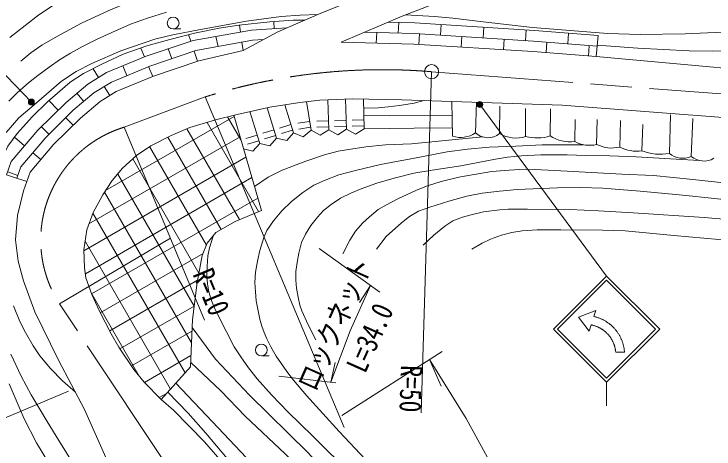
# Model space of a CAD drawing. Units: millimetres, scale not verified. Extents: x 40000 to 680000, y 20000 to 380000.
# Drawn here: x 230795 to 290082, y 281173 to 318045 of the extents above; entities that cross this region are included whole.
import ezdxf
from ezdxf.enums import TextEntityAlignment as Align

# ---------------------------------------------------------------- set-up
doc = ezdxf.new("R2010")
doc.units = ezdxf.units.MM
doc.header["$LTSCALE"] = 1000
doc.linetypes.add('CHAIN', pattern=[18.5, 12, -1.5, 3.5, -1.5])
for name, color, linetype, lineweight in [('M-BGD', 7, 'Continuous', 13), ('M-BMK', 2, 'CHAIN', 13), ('M-BMK-SRVR', 3, 'Continuous', 13), ('M-STR-HTXT', 7, 'Continuous', 13), ('M-STR-STRC', 7, 'Continuous', 13)]:
    doc.layers.add(name, color=color, linetype=linetype, lineweight=lineweight)
doc.styles.add('ＭＳ ゴシック', font='')
doc.styles.get('ＭＳ ゴシック').set_extended_font_data('MS Gothic')

msp = doc.modelspace()

# ---------------------------------------------------------------- hatches: boundary and pattern name
at = {"layer": 'M-BGD'}
h = msp.add_hatch(dxfattribs=at)
h.set_pattern_fill('USER', color=256, style=0, pattern_type=2)
h.set_pattern_definition([(30, (0, -0), (-873.125, 1512.297), []), (120, (0, -0), (-1512.297, -873.125), [])])
h.paths.add_polyline_path([(247164, 298630), (247901, 299519), (249529, 300469), (251744, 301392), (249408, 309456), (247868, 309062), (245700, 308423), (244094, 307733), (242384, 306871), (241180, 306038), (239996, 304963), (239120, 303920), (238305, 302707), (237491, 301227), (236977, 299762), (236720, 298053), (236763, 296541), (236888, 295684), (237376, 294262), (237998, 292915), (239037, 290932), (239669, 289809), (240958, 287921), (241821, 286840), (243257, 285356), (245744, 288138), (245908, 292147), (246308, 295275), (246730, 297572)])
at = {"layer": 'M-STR-HTXT'}
for points in [[(232272, 310834, -1), (232257, 310334, -0.41421), (232015, 310592, -0.41421)], [(270208, 310131, -1), (270290, 310625, -1)]]:
    msp.add_hatch(color=256, dxfattribs=at).paths.add_polyline_path(points)

# ---------------------------------------------------------------- linework, layer by layer
at = {"layer": 'M-BGD'}
for p, q in [((252818, 316800), (252795, 317412)), ((263387, 317332), (263334, 316433)), ((244272, 316775), (244939, 316775)), ((249971, 316508), (249884, 317090)), ((266983, 317153), (266929, 316255)), ((270575, 316924), (270522, 316026)), ((274168, 316696), (274115, 315797)), ((245758, 315744), (245574, 316293)), ((248094, 315291), (247894, 316148)), ((261533, 316482), (261480, 315583)), ((265133, 316369), (265079, 315471)), ((268726, 316140), (268672, 315242)), ((277758, 316422), (277705, 315523)), ((280259, 316223), (280098, 314431)), ((250206, 314951), (250099, 315659)), ((272318, 315912), (272265, 315013)), ((275910, 315666), (275857, 314767)), ((241850, 314419), (241540, 315161)), ((244150, 314253), (243863, 315106)), ((246332, 314038), (246045, 314891)), ((279500, 315381), (279446, 314482)), ((240351, 312818), (240004, 313649)), ((237953, 312656), (237488, 313410)), ((242543, 312758), (242196, 313588)), ((238899, 311125), (238426, 311890)), ((236708, 310638), (236129, 311327)), ((234538, 309891), (233740, 310699)), ((257452, 308235), (257385, 310767)), ((258951, 308275), (258883, 310839)), ((260451, 308314), (260384, 310848)), ((253039, 307514), (252234, 310094)), ((254471, 307961), (253726, 310349)), ((255953, 308195), (255570, 310615)), ((267932, 307684), (267875, 310634)), ((269870, 307973), (269960, 310561)), ((271924, 307903), (271947, 310237)), ((251607, 307067), (250765, 309767)), ((274130, 307657), (274130, 310038)), ((276199, 307704), (276222, 310003)), ((286299, 306225), (286405, 309498)), ((235803, 308611), (235171, 309251)), ((255835, 308936), (254848, 308780)), ((257432, 308985), (256432, 308958)), ((258932, 309024), (257932, 308998)), ((260431, 309064), (259431, 309038)), ((278288, 307235), (278335, 309112)), ((280143, 306988), (280178, 309088)), ((282095, 306765), (282154, 309029)), ((288154, 305979), (288283, 309182)), ((233748, 307845), (233116, 308485)), ((254247, 308677), (253293, 308379)), ((255913, 308442), (254926, 308286)), ((257445, 308485), (256446, 308458)), ((258945, 308525), (257945, 308498)), ((260444, 308564), (259445, 308538)), ((260451, 308314), (259713, 307845)), ((283973, 306448), (284055, 308665)), ((251384, 307783), (250429, 307485)), ((252816, 308230), (251861, 307932)), ((252965, 307753), (252010, 307455)), ((254396, 308200), (253442, 307902)), ((254471, 307961), (253889, 307308)), ((255282, 307634), (254471, 307961)), ((255953, 308195), (255282, 307634)), ((256714, 307765), (255953, 308195)), ((257452, 308235), (256714, 307765)), ((258214, 307805), (257452, 308235)), ((258951, 308275), (258214, 307805)), ((259713, 307845), (258951, 308275)), ((231693, 306867), (230838, 307594)), ((251533, 307306), (250578, 307008)), ((253039, 307514), (252457, 306861)), ((253889, 307308), (253039, 307514)), ((251025, 306414), (250233, 306606)), ((251607, 307067), (251025, 306414)), ((252457, 306861), (251607, 307067)), ((233064, 305701), (232378, 306284)), ((231884, 303847), (228697, 304879)), ((231110, 304363), (230260, 304659)), ((251743, 289063), (252410, 289063))]:
    msp.add_line(p, q, dxfattribs=at)
for points in [[(250206, 314951), (253135, 316539), (256715, 318087), (260088, 319475), (264490, 321170), (268511, 322471), (280739, 326305), (285025, 327468)], [(258503, 315664), (263660, 317858), (267424, 319317), (271214, 320602), (275162, 321876), (279913, 323360), (286361, 325268)], [(231385, 314060), (232212, 314741), (233152, 315411), (234466, 316175), (236518, 317267), (238763, 318310), (240724, 319123), (243388, 320081), (245139, 320724), (246875, 321210), (248999, 321629), (250992, 321955), (252427, 322151), (253897, 322256), (255993, 322349), (258825, 322404), (262178, 322293), (266893, 321947)], [(230440, 316065), (231752, 317076), (232908, 317971), (234049, 318741)], [(230141, 307988), (231205, 309247), (232708, 310522), (234825, 312352), (236067, 313181), (237400, 313846), (239834, 314909), (242722, 315924), (244237, 316287), (246602, 316725), (250494, 317435), (253418, 317821), (255046, 317932), (256518, 318002)], [(230360, 310644), (231076, 311359), (232013, 312221), (232812, 312830), (233767, 313551), (234658, 314151), (235591, 314713), (236589, 315283), (237785, 315874), (239094, 316480), (240675, 317182), (242108, 317687), (243701, 318190)], [(263950, 317970), (266403, 317840), (267972, 317686), (270521, 317378), (274698, 316886), (277901, 316632), (281054, 316395), (283830, 316314), (287653, 316359), (290810, 316495)], [(229237, 304711), (230281, 306833), (231072, 307914), (232348, 309368), (233633, 310607), (235560, 312264), (236694, 313000), (238247, 313802), (240034, 314629), (242057, 315343), (244005, 315892), (246070, 316420), (248172, 316853), (249851, 317087), (252470, 317391), (254448, 317516), (255413, 317524)], [(262482, 317357), (264743, 317296), (274866, 316651), (280259, 316223)], [(230171, 304402), (230569, 305546), (232821, 308194), (235206, 310551), (237039, 312092), (238638, 313079), (241978, 314472), (245960, 315812), (250922, 316673), (253909, 316873)], [(260493, 316510), (264702, 316396), (274801, 315754), (280178, 315327)], [(231027, 304124), (231363, 305091), (233482, 307581), (235813, 309886), (237567, 311360), (239050, 312276), (242295, 313629), (246206, 314945), (251005, 315826), (251914, 315877)], [(258503, 315664), (264662, 315497), (274737, 314856), (280107, 314430), (300580, 312581), (320425, 311226), (328004, 310643), (335567, 309905), (338980, 309331), (342940, 308568), (346106, 307653), (349516, 306600), (351790, 305724), (353617, 304854), (363424, 299813), (373490, 294376), (378426, 291914), (386867, 288040)], [(250206, 314951), (246452, 314078), (242612, 312787), (239462, 311472), (238096, 310629), (236420, 309220), (234142, 306969), (232158, 304636), (231609, 303057), (231098, 300977), (230911, 298902), (231138, 297104), (231607, 295431), (232559, 292803), (234569, 288716), (236767, 284519), (239354, 278663), (240810, 275562), (242197, 273590), (243161, 272482), (244993, 270874), (248160, 268569)], [(280186, 315406), (283635, 315135), (287980, 314931), (289924, 314898), (292818, 314941)], [(248601, 279873), (246929, 281788), (244296, 284455), (243257, 285356), (241821, 286840), (240958, 287921), (239669, 289809), (239037, 290932), (237998, 292915), (237376, 294262), (236888, 295684), (236763, 296541), (236720, 298053), (236977, 299762), (237491, 301227), (238305, 302707), (239120, 303920), (239996, 304963), (241180, 306038), (242384, 306871), (244094, 307733), (245700, 308423), (247868, 309062), (249706, 309532), (252464, 310145), (254992, 310554), (256684, 310734), (259458, 310867), (263655, 310782), (277214, 310306), (291605, 309226)], [(260405, 310051), (261646, 310102), (262497, 310175), (263457, 310284), (264679, 310487), (265515, 310717)], [(260420, 309466), (262591, 309453), (267897, 309482)], [(243257, 285356), (245744, 288138), (245908, 292147), (246308, 295275), (246730, 297572), (247164, 298630), (247901, 299519), (249529, 300469), (251744, 301392), (249408, 309456)], [(260451, 308314), (264675, 308362), (267918, 308390)], [(251154, 303426), (252333, 304207), (253513, 304817), (255503, 305581), (257086, 306113), (258250, 306411), (259330, 306596), (260583, 306796), (262259, 306945), (264474, 307052), (266466, 307237), (270501, 307621)], [(260557, 280283), (258336, 282666), (255565, 285721), (254455, 287008), (253913, 287737), (252996, 289043), (252559, 289820), (252219, 290516), (251982, 291039), (251796, 291589), (251618, 292188), (251464, 292876), (251318, 293726), (251237, 294482), (251196, 295291), (251245, 296166), (251407, 297104), (251618, 297999), (251966, 299092), (252217, 299683), (252760, 300516), (253474, 301371), (254308, 302148), (255256, 302908), (256195, 303523), (257159, 303969), (258320, 304401), (259826, 304797), (261842, 305299), (265296, 305940), (267491, 306353), (269211, 306580), (271033, 306766), (273292, 306855), (275540, 306944), (279035, 306959)], [(256372, 290430), (255703, 291704), (255174, 292881), (255013, 293379), (254866, 294054), (254720, 294806), (254671, 295475), (254678, 296227), (254769, 296968), (254922, 297776), (255152, 298674), (255494, 299373), (255940, 300111), (256491, 300821), (256999, 301385), (257668, 301908), (258443, 302439), (259314, 302864), (260191, 303219), (261515, 303706), (263001, 304133), (264673, 304544), (266200, 304817), (268652, 305167), (271577, 305744), (272587, 305911), (273787, 306025), (275407, 306095), (277640, 306121), (279225, 306060), (281270, 306024), (283485, 305928), (288837, 305628)], [(258636, 297703), (259238, 298875), (259726, 299640), (260332, 300339), (260908, 300856), (261640, 301469), (262339, 301871), (263309, 302366), (264894, 303125), (265818, 303475), (266974, 303838), (268458, 304221), (269612, 304419), (271275, 304682), (272742, 304809), (274088, 304881), (274886, 304855), (276588, 304783), (282270, 304472), (284965, 304361), (288288, 304025), (292744, 303532)], [(261501, 298109), (262323, 299175), (263604, 300351), (264295, 300889), (265055, 301321), (266027, 301685), (267610, 302176), (269159, 302599), (270457, 302847), (271903, 303037), (273406, 303174), (276821, 303301), (278777, 303338), (280672, 303290), (283842, 303039), (287730, 302655), (294083, 301978), (301432, 301369), (302824, 301289)], [(265446, 298445), (266353, 299285), (267275, 300061), (267973, 300505), (268768, 300829), (269507, 301027), (270556, 301274), (271957, 301447), (272642, 301509), (274297, 301509), (277865, 301475), (280290, 301364), (283238, 301199), (289252, 300805), (295210, 300285)], [(269583, 298102), (270449, 298616), (271161, 298954), (272076, 299291), (272971, 299538), (273837, 299665), (275098, 299756), (277110, 299757), (280639, 299729), (282559, 299665), (286694, 299264), (299372, 298126)], [(247659, 299227), (247348, 298228), (247203, 297557), (247144, 296635), (247129, 295879), (247184, 295181), (247301, 294489), (247523, 293755), (247835, 293007), (248756, 291163), (249442, 289824), (250003, 288993), (250668, 288045), (251404, 287135), (252616, 285771), (254021, 284290), (256073, 282292), (259406, 278987)], [(235999, 285986), (234890, 286942), (233880, 287990), (232996, 289078), (232431, 289906), (231761, 291052), (231284, 291987), (230740, 293308)], [(245880, 291460), (247863, 288792), (250730, 285731), (255671, 280878), (259630, 276541), (260967, 274985), (261780, 273926), (263151, 272014), (264129, 270388), (265171, 268311), (266296, 265714), (266845, 264034), (267412, 261830), (268161, 258556), (268435, 256958), (268563, 255713), (268609, 253594), (268518, 248795), (268088, 243530), (267903, 239524)], [(248474, 265459), (247030, 266499), (245267, 268088), (244204, 269162), (241798, 271913), (239594, 274586), (238236, 276444), (236870, 278309), (235889, 279800), (234595, 281889), (233594, 283514), (232249, 285776), (231412, 287349), (230514, 289204)], [(266419, 240339), (266787, 242122), (267139, 245225), (267273, 248311), (267290, 251180), (267005, 254341), (266686, 256606), (266132, 259598), (265209, 263086), (263999, 266466), (263015, 268893), (261898, 271115), (260884, 272849), (259437, 274836), (258141, 276380), (255917, 278626), (253797, 280736), (250386, 283946), (248301, 286102), (245759, 288513)], [(253092, 252706), (252226, 254466), (251096, 256330), (249231, 258895), (246662, 262392), (243462, 266223), (239883, 270888), (236854, 275095), (234798, 278249), (232711, 281703), (231665, 283728), (230382, 286687)], [(244500, 286747), (247570, 283495), (250477, 280419), (250954, 280184), (251755, 279814), (252061, 279549), (253483, 277766), (255201, 275337), (257055, 272415), (258715, 269272), (260106, 266386), (261818, 261569), (262870, 257929), (263690, 254580), (264026, 252888), (264188, 251102), (264276, 248312), (264175, 245698), (263863, 243075), (263637, 241868)], [(243812, 285978), (245540, 284215), (247037, 282515), (249762, 279304)]]:
    msp.add_lwpolyline(points, dxfattribs=at)
for centre in [(244272, 317275), (251743, 289563)]:
    msp.add_circle(centre, 500, dxfattribs=at)
for centre, radius, start, end in [((268612, 309762), 2186, 251.86269, 305.09912), ((270938, 309149), 1589, 227.73051, 308.34414), ((273307, 310287), 2756, 239.87416, 287.38532), ((275076, 311521), 3978, 256.24255, 286.38469), ((277920, 310483), 3269, 238.221, 276.46159), ((279524, 309435), 2524, 240.67936, 284.18659), ((281424, 309542), 2857, 243.34869, 283.58348), ((283533, 309564), 3147, 242.81303, 278.03997), ((285522, 310363), 4211, 248.41967, 280.64102), ((287423, 307579), 1760, 230.31905, 294.5469), ((289233, 307242), 1662, 229.4967, 300.71484)]:
    msp.add_arc(centre, radius, start, end, dxfattribs=at)
at = {"layer": 'M-BMK'}
for p, q in [((266162, 313152), (335089, 307867)), ((240115, 308447), (246992, 311017)), ((253871, 264519), (234648, 293480))]:
    msp.add_line(p, q, dxfattribs=at)
for centre, radius, start, end in [((262007, 263325), 50000, 85.23291, 107.47541), ((243058, 298890), 10000, 107.11722, 212.7551)]:
    msp.add_arc(centre, radius, start, end, dxfattribs=at)
at = {"layer": 'M-BMK-SRVR'}
msp.add_circle((266162, 313152), 600, dxfattribs=at)
at = {"layer": 'M-STR-HTXT'}
for p, q in [((232264, 310584), (221027, 322276)), ((266162, 313152), (265277, 284251)), ((246992, 311017), (258760, 282995)), ((270249, 310378), (280981, 295826)), ((240115, 308447), (246929, 292096)), ((234648, 293480), (244039, 299032)), ((256632, 298180), (261775, 294454)), ((260976, 295033), (260062, 293578)), ((258566, 284018), (267049, 289432)), ((265991, 288757), (266980, 286510)), ((257632, 286837), (258002, 288515)), ((253229, 287355), (258045, 286788)), ((235406, 286077), (211401, 275916))]:
    msp.add_line(p, q, dxfattribs=at)
for points in [[(257632, 286837), (259255, 291189), (260976, 295033)], [(280347, 249146), (280312, 254460), (280124, 256707), (279827, 258789), (278739, 263423), (275967, 270734), (274667, 273586), (269091, 283747), (265991, 288757)]]:
    msp.add_lwpolyline(points, dxfattribs=at)
for centre in [(232264, 310584), (270249, 310378)]:
    msp.add_circle(centre, 250, dxfattribs=at)
at = {"layer": 'M-STR-STRC'}
for p, q in [((276481, 291326), (280981, 295826)), ((276835, 291326), (280981, 295472)), ((285481, 291326), (280981, 295826)), ((285128, 291326), (280981, 295472)), ((280074, 292923), (278604, 292359)), ((279909, 292404), (280074, 292923)), ((279909, 292404), (280074, 292923)), ((278604, 292359), (279516, 291175)), ((276481, 291326), (280981, 286825)), ((276835, 291326), (280981, 287179)), ((280981, 287179), (285128, 291326)), ((280981, 286826), (285481, 291326)), ((282501, 289372), (281758, 289371)), ((280981, 286825), (280981, 284826))]:
    msp.add_line(p, q, dxfattribs=at)
for points in [[(280074, 292923), (278604, 292359), (279516, 291175), (279682, 291694)], [(280074, 292923), (278604, 292359), (279516, 291175), (279682, 291694)], [(279682, 291694), (279682, 291694), (279686, 291693), (279730, 291684), (279774, 291674), (279818, 291663), (279862, 291652), (279905, 291640), (279948, 291627), (279991, 291613), (280034, 291598), (280077, 291583), (280119, 291567), (280161, 291550), (280202, 291533), (280244, 291515), (280285, 291496), (280325, 291476), (280365, 291456), (280405, 291435), (280445, 291413), (280484, 291391), (280523, 291368), (280561, 291344), (280599, 291320), (280637, 291294), (280674, 291269), (280710, 291242), (280747, 291215), (280782, 291188), (280817, 291159), (280852, 291131), (280886, 291101), (280920, 291071), (280953, 291040), (280986, 291009), (281018, 290977), (281049, 290945), (281080, 290912), (281110, 290879), (281140, 290845), (281169, 290810), (281198, 290776), (281226, 290740), (281253, 290704), (281280, 290668), (281306, 290631), (281331, 290594), (281356, 290556), (281380, 290518), (281404, 290479), (281426, 290440), (281448, 290401), (281470, 290361), (281490, 290321), (281510, 290280), (281529, 290240), (281548, 290198), (281566, 290157), (281583, 290115), (281599, 290073), (281615, 290031), (281630, 289988), (281644, 289945), (281657, 289902), (281670, 289859), (281682, 289815), (281693, 289772), (281703, 289728), (281713, 289684), (281721, 289639), (281730, 289595), (281737, 289550), (281743, 289506), (281749, 289461), (281754, 289416), (281758, 289371), (281758, 289371), (282501, 289372), (282501, 289372), (282497, 289430), (282492, 289488), (282485, 289546), (282478, 289603), (282470, 289661), (282461, 289718), (282450, 289775), (282439, 289832), (282427, 289889), (282413, 289946), (282399, 290002), (282384, 290058), (282368, 290114), (282351, 290169), (282332, 290224), (282313, 290279), (282293, 290334), (282272, 290388), (282250, 290442), (282228, 290495), (282204, 290548), (282179, 290600), (282153, 290653), (282127, 290704), (282099, 290755), (282071, 290806), (282042, 290856), (282012, 290906), (281981, 290955), (281949, 291004), (281916, 291052), (281883, 291099), (281849, 291146), (281813, 291192), (281778, 291238), (281741, 291283), (281703, 291327), (281665, 291371), (281626, 291414), (281586, 291456), (281546, 291498), (281505, 291539), (281463, 291579), (281420, 291618), (281377, 291657), (281333, 291695), (281288, 291732), (281243, 291769), (281197, 291804), (281151, 291839), (281104, 291873), (281056, 291906), (281008, 291938), (280959, 291970), (280909, 292000), (280860, 292030), (280809, 292059), (280758, 292087), (280707, 292114), (280655, 292140), (280603, 292165), (280550, 292190), (280497, 292213), (280443, 292236), (280390, 292257), (280335, 292278), (280281, 292298), (280226, 292316), (280170, 292334), (280115, 292351), (280059, 292367), (280003, 292381), (279946, 292395), (279909, 292404)]]:
    msp.add_lwpolyline(points, dxfattribs=at)

# ---------------------------------------------------------------- texts
at = {"layer": 'M-STR-HTXT', "style": 'ＭＳ ゴシック', "width": 0.8}
msp.add_text('R=10', height=1833, rotation=292.625, dxfattribs=at).set_placement((246929, 292096), align=Align.BOTTOM_RIGHT)
for s, p in [('ロックネット', (259302, 291168)), ('L=34.0', (262262, 290005))]:
    msp.add_text(s, height=1833, rotation=65.885, dxfattribs=at).set_placement(p, align=Align.BOTTOM_CENTER)
msp.add_text('R=50', height=1833, rotation=268.246, dxfattribs=at).set_placement((265277, 284251), align=Align.TOP_RIGHT)

doc.saveas('drawing.dxf')
